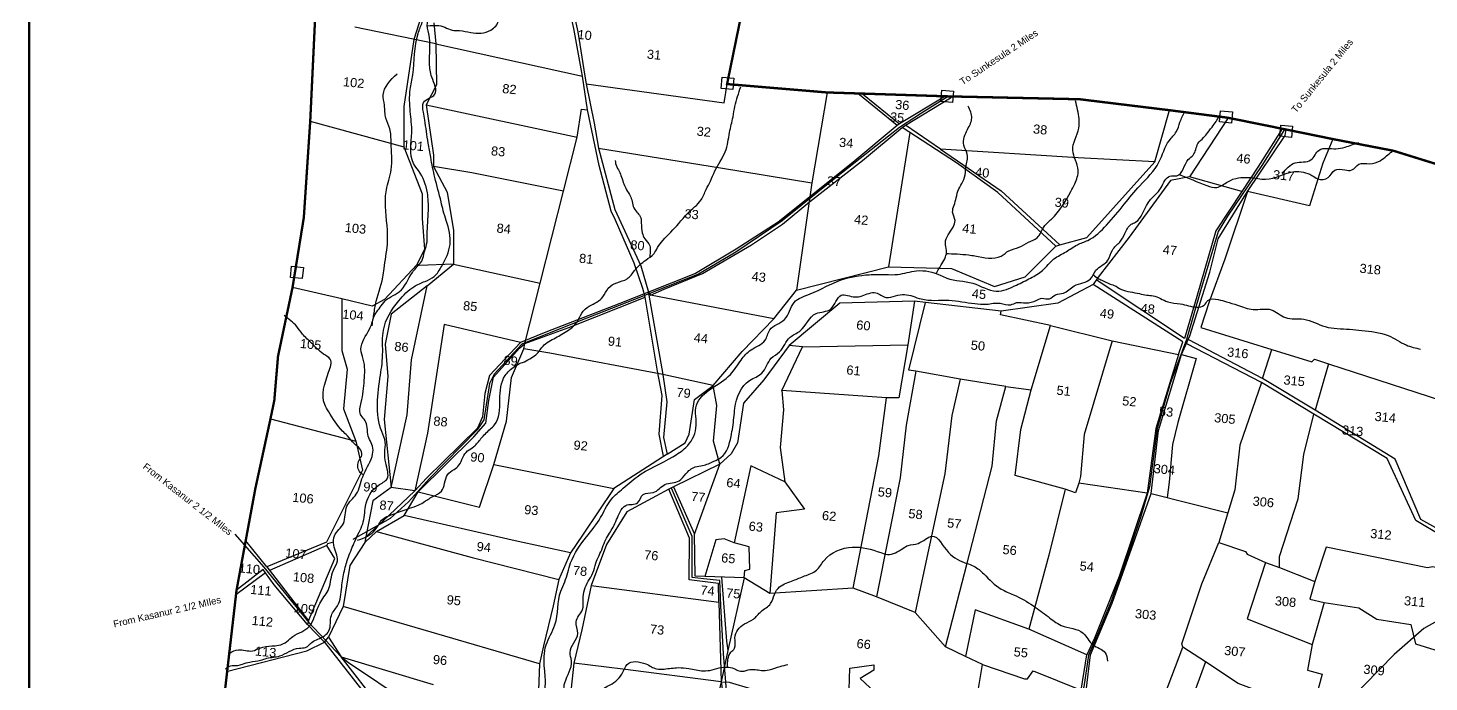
# Model space of a CAD drawing. Header units: inches. Extents: x 196297 to 214296, y 1616220 to 1622507.
# Drawn here: x 196297 to 199273, y 1619062 to 1620450 of the extents above; entities that cross this region are included whole.
import ezdxf
from ezdxf.enums import TextEntityAlignment as Align

# ---------------------------------------------------------------- set-up
doc = ezdxf.new("R2010")
doc.units = ezdxf.units.IN
doc.header["$LTSCALE"] = 15
doc.header["$MEASUREMENT"] = 0
for name, color, linetype in [('PLAT NOS', 7, 'Continuous'), ('Plat number', 1, 'Continuous'), ('Plats', 2, 'Continuous'), ('ROAD', 1, 'Continuous'), ('STREAM', 4, 'Continuous'), ('text2', 7, 'Continuous'), ('VILLAGE BOUNDARY', 5, 'Continuous'), ('VILLAGE BOUNDARY STONES', 1, 'Continuous')]:
    doc.layers.add(name, color=color, linetype=linetype)
doc.styles.get("Standard").update_dxf_attribs({"font": 'arial.ttf'})

msp = doc.modelspace()

# ---------------------------------------------------------------- linework, layer by layer
at = {"layer": 'Plats', "color": 0}
for points in [[(197077.2, 1621113.8), (197085.2, 1621020.4), (197092.9, 1620828.6), (197129.9, 1620735.3), (197159.5, 1620708.3), (197168.5, 1620659.9), (197167.2, 1620653.1), (197145.3, 1620516.7), (197116.7, 1620425.5), (197095.4, 1620283), (197094.9, 1620197.7), (197133.9, 1620097.6), (197134.2, 1620045.5), (197138.9, 1619980.4), (197123, 1619947.3), (197054.1, 1619873.5), (197028.2, 1619859.5), (196963.4, 1619875), (196858.8, 1619898.9)], [(198297.5, 1618937.4), (198324.5, 1619099), (198287.9, 1619116), (198245.5, 1619136.1), (198181.1, 1619209.2), (198098.9, 1619242), (198049.9, 1619260.7), (197872.4, 1619249.7), (197817.8, 1619282.4), (197713.9, 1619286.4), (197712.4, 1619375.2), (197766.3, 1619524.2), (197753.2, 1619572.4), (197760.1, 1619648.3), (197752.2, 1619690.8), (197645.1, 1619714.4), (197405.1, 1619759.6), (197349.8, 1619768.5), (197351.9, 1619779.7), (197384.5, 1619908.2), (197434.1, 1620103.5), (197463.5, 1620218.2), (197472.8, 1620277.3), (197485.4, 1620276.2), (197474.4, 1620347.2), (197456.4, 1620449), (197439.6, 1620526.4)], [(197446.7, 1620524.9), (197464.7, 1620441.7), (197479.6, 1620347.7), (197482.5, 1620331), (197499.5, 1620247.6), (197508.7, 1620194.6), (197543.2, 1620064.3), (197598.3, 1619945.1), (197615.1, 1619889.1), (197615.9, 1619882.9), (197645.1, 1619714.4), (197653.7, 1619656.1), (197646.8, 1619580.7), (197654.7, 1619544.9), (197541.4, 1619472), (197474.5, 1619373.2), (197449.1, 1619335.8), (197424.5, 1619279.3), (197412.2, 1619223.1), (197391.8, 1619138), (197383.5, 1619100.4), (197379.2, 1618988.7)], [(197158.9, 1620460.6), (197162.9, 1620416.2), (196991, 1620451.2)], [(197162.9, 1620416.2), (197164.6, 1620329.2), (197142.6, 1620286.5), (197158.3, 1620179.6), (197158.6, 1620155.9), (197187.2, 1620101.6), (197200.9, 1620019.6), (197201, 1619948.4), (197127.8, 1619945.3), (197123, 1619947.3)], [(197162.9, 1620416.2), (197474.4, 1620347.2)], [(197482.5, 1620331), (197775.9, 1620291.2), (197781.8, 1620330.7)], [(198246.1, 1620305.1), (198147.9, 1620246), (198143.4, 1620242.9), (198048.8, 1620164.1), (197890, 1620037.4), (197801.2, 1619980.1), (197714.6, 1619928.4), (197615.1, 1619889.1), (197554.1, 1619865.3), (197396.7, 1619804.4), (197343, 1619782.2), (197277.3, 1619712), (197267.6, 1619673.6), (197262.3, 1619624.2), (197251.6, 1619600), (197143.3, 1619494), (197118.9, 1619467.4), (197050.4, 1619402.7), (197014.2, 1619369.6), (197012.2, 1619357.6), (196980.4, 1619309), (196966.6, 1619221.6), (196934.9, 1619157), (196962.3, 1619115), (197157.3, 1619056.1)], [(197615.1, 1619889.1), (197619, 1619882.7), (197648.5, 1619895.6), (197729.9, 1619928.7), (197833.7, 1619989.8), (197899.6, 1620033.1), (197956.9, 1620080.9), (198069.7, 1620168.5), (198154, 1620238.3), (198160.9, 1620243.3), (198256.5, 1620301.7), (198259.6, 1620304.3)], [(197994.2, 1620312.9), (197961.6, 1620121.3), (197929.5, 1619892.9), (198124.6, 1619942.7), (198258.3, 1619939), (198349.6, 1619901.1), (198414.9, 1619921.6), (198480, 1619986.8), (198488.9, 1619989.4), (198546.3, 1620005), (198690.3, 1620165.6), (198721.6, 1620275.2)], [(198143.4, 1620242.9), (198059.2, 1620310.6)], [(198069.2, 1620310), (198147.9, 1620246)], [(197012.2, 1619357.6), (197037.3, 1619380.9), (197096.2, 1619414.9), (197125.6, 1619464.9), (197244, 1619581.7), (197269.3, 1619610.7), (197275.7, 1619659.3), (197285.6, 1619708.3), (197340.9, 1619770), (197351.9, 1619779.7), (197446, 1619813.8), (197608, 1619878.1), (197603, 1619896.6), (197584.7, 1619950.4), (197544.9, 1620041.5), (197535.5, 1620061.2), (197509.9, 1620158.2), (197485.4, 1620276.2)], [(197142.6, 1620286.5), (197463.5, 1620218.2)], [(198845.8, 1620259.2), (198764.3, 1620134.1), (198723.8, 1620125.7), (198635.6, 1620005.8), (198570, 1619920.6), (198559.6, 1619905.6), (198484.7, 1619865.6), (198363.8, 1619848.9), (198203.4, 1619867.3), (198179.6, 1619869.9), (198021.1, 1619865.6), (197913.6, 1619775.7), (197860, 1619703), (197816.8, 1619653.4), (197804.1, 1619569.3), (197790.6, 1619545.8), (197766.3, 1619524.2), (197668.2, 1619475.9), (197658.3, 1619471.2), (197569.1, 1619423), (197525.9, 1619353.3), (197493.1, 1619266.6), (197473.2, 1619172.2), (197456.1, 1619101.6), (197442.1, 1618969.5)], [(196896.4, 1620251.9), (197094.9, 1620197.7)], [(198480, 1619986.8), (198357.2, 1620100.4), (198268.9, 1620163.4), (198154, 1620238.3)], [(198690.3, 1620165.6), (198527.7, 1620174.3), (198235.2, 1620192.4), (198160.9, 1620243.3)], [(198323.1, 1618642.7), (198355.6, 1618684.8), (198390, 1618715.6), (198433, 1618842.9), (198481.2, 1618898.8), (198544.5, 1619042.6), (198553.6, 1619119.1), (198599.7, 1619228.9), (198682.7, 1619461.7), (198698.2, 1619595.1), (198747.3, 1619756.6), (198764.9, 1619796), (198807.3, 1619931.7), (198825, 1620002.4), (198886.9, 1620102.5), (198967.5, 1620221.4), (198969.4, 1620234.2)], [(198960.5, 1620235.8), (198909, 1620154.1), (198875.3, 1620102.5), (198819.9, 1620018.9), (198779.9, 1619879.7), (198753.3, 1619790.9)], [(198169.8, 1620228), (198124.6, 1619942.7)], [(199068.3, 1620214), (199047.4, 1620163.1), (199019, 1620071.9), (198886.9, 1620102.5), (198839.2, 1619958.9), (198805.8, 1619868.2), (198788.1, 1619813.8), (198938.8, 1619767), (199024.2, 1619741.4), (199029.7, 1619746.7), (199059.3, 1619736.6), (199351.9, 1619642.1)], [(197508.7, 1620194.6), (197767.6, 1620153.2), (197961.6, 1620121.3)], [(198235.2, 1620192.4), (198364, 1620104.2), (198488.9, 1619989.4)], [(197434.1, 1620103.5), (197239.4, 1620142.1), (197158.6, 1620155.9)], [(198875.3, 1620102.5), (198764.3, 1620134.1)], [(197343, 1619782.2), (197180.8, 1619820.7), (197145.3, 1619589.4), (197118.9, 1619467.4), (197068.4, 1619474.5), (197102.4, 1619628.5), (197111.6, 1619745.4), (197144.6, 1619902.5), (197201, 1619948.4)], [(197201, 1619948.4), (197384.5, 1619908.2)], [(197144.6, 1619902.5), (197068.1, 1619842.2), (197055.8, 1619778.3), (197061.1, 1619710.1), (197053.8, 1619618.7), (197068.4, 1619474.5), (197029.6, 1619445.9), (197014.2, 1619369.6)], [(198468.6, 1619818.5), (198600.1, 1619785.9), (198740.4, 1619757), (198749.6, 1619783.6), (198559.6, 1619905.6)], [(198753.3, 1619790.9), (198565.7, 1619914.9)], [(196963.4, 1619875), (196963.3, 1619764.9), (196974.9, 1619725.8), (196967.3, 1619641.4), (196993.4, 1619572.6), (197007.7, 1619511.5), (196930.7, 1619358.4), (196804.2, 1619305.8), (196759.6, 1619361.1)], [(197646.7, 1619541.2), (197637.8, 1619587.8), (197643.7, 1619669.7), (197634, 1619721.5), (197608, 1619878.1)], [(197881, 1619832.1), (197619, 1619882.7)], [(197654.7, 1619544.9), (197693.1, 1619569.2), (197701.5, 1619587.3), (197712.7, 1619661), (197752.2, 1619690.8), (197814.1, 1619763.2), (197881, 1619832.1), (197929.5, 1619892.9)], [(198179.6, 1619869.9), (198165.4, 1619777.1), (198146.7, 1619665), (198120.2, 1619664.5), (197898.2, 1619680.5), (197941.9, 1619773.3), (197913.6, 1619775.7)], [(198374.1, 1619689), (198277.2, 1619704.4), (198183, 1619721.2), (198168.1, 1619723.7), (198203.4, 1619867.3)], [(198245.5, 1619136.1), (198291, 1619311.2), (198344.6, 1619519.9), (198354.1, 1619615.8), (198374.1, 1619689), (198427.8, 1619681.4), (198468.6, 1619818.5), (198362.9, 1619840.6), (198363.8, 1619848.9)], [(198600.1, 1619785.9), (198540.2, 1619586.9), (198532.4, 1619498), (198529.3, 1619483.8), (198521.6, 1619463.1), (198499.6, 1619470.6), (198393.8, 1619500.1), (198405.6, 1619597.7), (198427.8, 1619681.4)], [(199387.4, 1619754.1), (199351.9, 1619642.1), (199317.6, 1619503.6), (199312.5, 1619420.4), (199300.2, 1619381.7), (199255.2, 1619406.7), (199200.6, 1619534.7), (199030.7, 1619638.2), (198918.8, 1619706), (198762.3, 1619787.9)], [(197125.6, 1619464.9), (197256.2, 1619432.7), (197286.1, 1619523.5), (197313.4, 1619615.1), (197323.8, 1619707.9), (197349.8, 1619768.5)], [(197941.9, 1619773.3), (198165.4, 1619777.1)], [(198740.4, 1619757), (198692.2, 1619599.3), (198674, 1619462.3), (198614.7, 1619285.4), (198562.3, 1619154.6), (198546, 1619118.9)], [(198747.3, 1619756.6), (198778.1, 1619748.5), (198739.3, 1619612.7), (198727.6, 1619565.4), (198720.6, 1619485.9), (198716.7, 1619453)], [(199665.1, 1619117.2), (199571.7, 1619175.8), (199424.1, 1619268.3), (199424.7, 1619277.4), (199299.1, 1619371.7), (199245.1, 1619404.4), (199183.8, 1619536.1), (199028.1, 1619630), (198916.7, 1619697.3), (198758, 1619779.5)], [(198918.8, 1619706), (198938.8, 1619767)], [(199059.3, 1619736.6), (199030.7, 1619638.2)], [(198183, 1619721.2), (198162.2, 1619607), (198149.7, 1619494.8), (198098.9, 1619242)], [(198277.2, 1619704.4), (198259.3, 1619627.5), (198244.2, 1619503.1), (198195.3, 1619276.2), (198181.1, 1619209.2)], [(198916.7, 1619697.3), (198871, 1619564.1), (198860.4, 1619469.4), (198845.5, 1619420.7)], [(197898.2, 1619680.5), (197901.4, 1619639.2), (197894.6, 1619559.5), (197904.6, 1619486.4), (197946.2, 1619428.5), (197886.1, 1619420.7), (197872.4, 1619249.7)], [(198049.9, 1619260.7), (198104.5, 1619541.6), (198120.2, 1619664.5)], [(196811.9, 1619619.8), (196993.4, 1619572.6)], [(198955.2, 1619304.3), (198954.9, 1619327.7), (198994.5, 1619450.4), (199006.9, 1619544.7), (199028.1, 1619630)], [(197286.1, 1619523.5), (197541.4, 1619472)], [(197904.6, 1619486.4), (197832.3, 1619520.6), (197796.6, 1619356.7), (197775.6, 1619365.2), (197757.6, 1619363), (197734.5, 1619285.5)], [(197764.6, 1619231.3), (197763.9, 1619270.9), (197701.2, 1619278.4), (197702.2, 1619366.8), (197658.3, 1619471.2)], [(197668.2, 1619475.9), (197712.4, 1619375.2)], [(198499.6, 1619470.6), (198464.9, 1619330.8), (198422.5, 1619174)], [(198674, 1619462.3), (198529.3, 1619483.8)], [(198682.7, 1619461.7), (198845.5, 1619420.7), (198826.4, 1619357.4), (198883.2, 1619338.5), (198886.3, 1619333.1), (198925.2, 1619315.3), (198955.2, 1619304.3), (199030.5, 1619274.6), (199019.9, 1619237.5), (199049.7, 1619230.6), (199123.9, 1619219), (199162.2, 1619195.2), (199234.1, 1619183.9), (199244.1, 1619142.3), (199367.3, 1619104.6), (199393.3, 1619099), (199419.1, 1619218.7), (199424.1, 1619268.3), (199333.2, 1619293.6), (199281.2, 1619306.1), (199269.7, 1619303.6), (199054.5, 1619347.7), (199030.5, 1619274.6)], [(197449.1, 1619335.8), (197331.8, 1619361.5), (197096.2, 1619414.9)], [(197037.3, 1619380.9), (197240.7, 1619325.9), (197424.5, 1619279.3)], [(196893.1, 1619191.2), (196948.8, 1619323.9), (196931.7, 1619351.4), (196809.8, 1619298.3)], [(196931.7, 1619351.4), (196933.6, 1619355.7), (196943.7, 1619358.6)], [(197817.8, 1619282.4), (197819.8, 1619298.4), (197830.3, 1619300.8), (197828.9, 1619348.3), (197796.6, 1619356.7)], [(198931, 1618494.7), (198942.6, 1618549), (198886.1, 1618566.3), (198810.8, 1618590.7), (198860.8, 1618736.9), (198919.5, 1618898.7), (198966.6, 1619026.2), (198944.1, 1619029.6), (198925.9, 1619036.4), (198867.1, 1619058.2), (198797.9, 1619104.4), (198749.6, 1619135.5), (198747.9, 1619142.9), (198789.9, 1619270.2), (198826.4, 1619357.4)], [(196804.2, 1619305.8), (196893.1, 1619191.2), (196890.7, 1619183.8), (196926.9, 1619146.1), (197119.3, 1618899.6), (197127.9, 1618815.5), (197128.2, 1618799), (197139.5, 1618642.5)], [(198925.2, 1619315.3), (198886.4, 1619195.5), (199024.4, 1619141.2)], [(196801.7, 1619293.3), (196738.1, 1619246.7)], [(196890.7, 1619183.8), (196819.9, 1619267.8), (196801.7, 1619293.3), (196796.3, 1619300), (196739.9, 1619256.5)], [(197817.8, 1619282.4), (197783.7, 1619128.5), (197769.1, 1619061.8), (197560.1, 1619088.7), (197456.1, 1619101.6)], [(197769.9, 1619284.4), (197780.3, 1619148.4), (197783.7, 1619128.5)], [(197493.1, 1619266.6), (197764.6, 1619231.3), (197769.1, 1619061.8)], [(197383.5, 1619100.4), (197136.1, 1619172.1), (196966.6, 1619221.6)], [(199049.7, 1619230.6), (199024.4, 1619141.2), (199014.4, 1619086.4), (199045.7, 1619078.5), (199029.6, 1619017.8), (199215.6, 1618984.7), (199248.4, 1618980.4), (199274.7, 1618976.9), (199282, 1618969.6), (199233.3, 1618796.2), (199270.7, 1618785.6), (199362.9, 1618762.8), (199378.3, 1618761.9), (199438.8, 1618756.7), (199546.6, 1618746.5), (199703.5, 1618729.2), (199816.5, 1618716), (199832.9, 1618713.7)], [(198533.7, 1619044.3), (198546, 1619118.9), (198422.5, 1619174), (198308.8, 1619214.4), (198287.9, 1619116)], [(196718.6, 1619083.9), (196889.5, 1619128), (196926.9, 1619146.1), (196934.9, 1619157)], [(198324.5, 1619099), (198413.9, 1619068.1), (198419.6, 1619068.4), (198432.1, 1619085.6), (198533.7, 1619044.3), (198544.5, 1619042.6), (198695.1, 1618991.6), (198749.6, 1619135.5)], [(197150.6, 1618646), (197136.9, 1618800.7), (197129.3, 1618897.6), (197043.6, 1619010), (196962.3, 1619115)], [(197769.1, 1619061.8), (197786.6, 1619061.5), (197881.3, 1619033), (197926.2, 1618949), (197932.8, 1618955.9), (197908.3, 1619016.5), (198041.1, 1619045.7), (198042.6, 1619090.6), (198093.2, 1619098.2), (198093.8, 1619086.8), (198064.4, 1619069.3), (198146.1, 1618993.1), (198217.5, 1618869.5), (198246.9, 1618859.8), (198241.3, 1618842.1)], [(198797.9, 1619104.4), (198737.2, 1618938.1), (198639.9, 1618655.8)], [(197769.1, 1619061.8), (197750.9, 1618982.4)], [(197769.1, 1619061.8), (197783.2, 1618965.3)]]:
    msp.add_lwpolyline(points, dxfattribs=at)
at = {"layer": 'ROAD'}
for points in [[(198251.5, 1620304.6), (198194.6, 1620268.7), (198148.1, 1620238.4), (198014.2, 1620133.4), (197899.1, 1620040.3), (197800.7, 1619973.6), (197721.2, 1619927.1), (197585, 1619873.6), (197467.5, 1619827.1), (197345.8, 1619778.8), (197287.2, 1619715.3), (197277, 1619695.4), (197265, 1619618.1), (197251.2, 1619596.8), (197149.7, 1619493.5), (197104.8, 1619444.1), (197066.4, 1619408.9), (196986.8, 1619364.2)], [(198965.7, 1620234.4), (198917.4, 1620158.1), (198844.7, 1620050.1), (198824.7, 1620017.7), (198787.2, 1619892.1), (198757.3, 1619788.8), (198723.2, 1619694.8), (198695.4, 1619599.6), (198679, 1619475.7), (198659.9, 1619410.6), (198639.5, 1619350), (198597.1, 1619231.1), (198566.9, 1619158.7), (198549.3, 1619118.3), (198539.4, 1619051.5), (198525.6, 1619012.8), (198478, 1618904.6), (198427.7, 1618845.6), (198399.3, 1618760.9), (198388.8, 1618722.7), (198339.4, 1618679.4), (198317.3, 1618647), (198309.9, 1618626.7)], [(200125.4, 1619775.2), (199959.2, 1619697.6), (199749.6, 1619581.2), (199618.3, 1619491.7), (199606.1, 1619465), (199594.6, 1619391.8), (199564.9, 1619368.2), (199398.1, 1619267.8), (199344.2, 1619221.2), (199261.5, 1619175.4), (199198.5, 1619120.2), (199071.9, 1618990.4), (198874.8, 1618819), (198805.8, 1618742.1), (198757.6, 1618701.4), (198709, 1618680.5), (198626.6, 1618664), (198511.1, 1618545.1), (198421.8, 1618477.6), (198353.8, 1618423.8), (198317.5, 1618411.6)], [(198341.4, 1618348.7), (198193.2, 1618381.1), (198144.4, 1618389.9), (198134.8, 1618401.7), (198141.3, 1618546.3), (198137.5, 1618613.7), (198121.5, 1618677.5), (198070.8, 1618780.8), (198012.4, 1618850.9), (197965.5, 1618890), (197797, 1618965.1), (197786.4, 1618974.5), (197774, 1619122.1), (197768.6, 1619223.4), (197766.2, 1619276.9), (197732, 1619280.3), (197708, 1619283.1), (197707.5, 1619370.3), (197663.9, 1619472.8)], [(196736.6, 1619375.4), (196797.6, 1619305.4), (196893.5, 1619187.9), (196962.3, 1619115)], [(196962.3, 1619115), (196977.7, 1619103.2), (197104.4, 1619018.3), (197172.5, 1618964), (197253.7, 1618926.2), (197361.7, 1618854.9)]]:
    msp.add_lwpolyline(points, dxfattribs=at)
at = {"layer": 'STREAM'}
msp.add_open_spline([(197028, 1619817.3), (197028.5, 1619823.1), (197030, 1619839.3), (197045.1, 1619856.3), (197056.4, 1619872.7), (197070.6, 1619881), (197095.8, 1619892.6), (197106.6, 1619925.9), (197126, 1619945.4), (197136.6, 1619958.9), (197137.3, 1619974.1), (197145.3, 1619991.1), (197144.4, 1620021.8), (197148.1, 1620057.9), (197146.9, 1620104.6), (197134.3, 1620139.1), (197103.9, 1620174.1), (197115.7, 1620222), (197107.9, 1620272.9), (197106.5, 1620314.5), (197119.6, 1620368.7), (197115.9, 1620418.9), (197135.9, 1620463.6), (197140.8, 1620491.3), (197149.7, 1620517.6), (197158.7, 1620540.3), (197166.8, 1620565.3), (197171, 1620601), (197170.8, 1620638.6), (197188.7, 1620676.6), (197172.3, 1620701.7), (197160, 1620721.1), (197150.4, 1620734.4), (197137.9, 1620748.2), (197132.1, 1620768.7), (197125.7, 1620799.8), (197102.1, 1620836.3), (197101, 1620880.9), (197091.5, 1620916.4), (197091.7, 1620944.4), (197090.2, 1620972), (197088.9, 1621002.4), (197085.9, 1621032.2), (197089.7, 1621059.5), (197091.1, 1621086.9), (197088.7, 1621116.9), (197095.6, 1621149.1), (197103.1, 1621177.1), (197114.8, 1621198.4), (197126.9, 1621216.4), (197136.1, 1621242.3), (197147.6, 1621275.7), (197175.9, 1621316), (197211.2, 1621340.1), (197238.2, 1621367.5), (197276.8, 1621375.2), (197291.1, 1621414), (197318.4, 1621451.2), (197337.1, 1621481.8), (197367.8, 1621502.9), (197373.3, 1621518), (197375.1, 1621525.7)], degree=3, knots=[0, 0, 0, 0, 17.170705, 47.816976, 65.386012, 76.282715, 96.666993, 146.385582, 171.248667, 180.013794, 196.709669, 214.824686, 235.630748, 286.978948, 324.393433, 374.874643, 393.757296, 459.705714, 503.868647, 551.047736, 582.458498, 670.922067, 696.20189, 727.897701, 754.965555, 779.299566, 801.275304, 833.602484, 886.34637, 914.099389, 951.322652, 966.30555, 983.98844, 1000.617108, 1021.194394, 1046.739329, 1095.796729, 1147.316198, 1177.361429, 1205.525348, 1230.713997, 1260.401006, 1296.938868, 1319.93595, 1342.825103, 1379.19519, 1409.630431, 1441.106903, 1465.462275, 1482.315848, 1505.844759, 1547.535744, 1588.085788, 1650.760077, 1675.339002, 1701.405363, 1761.334427, 1783.676059, 1841.700619, 1867.351386, 1890.666483, 1890.666483, 1890.666483, 1890.666483], dxfattribs=at)
for points in [[(196716.5, 1619089.4), (196727, 1619096.1), (196741.9, 1619096.9), (196752.5, 1619099.6), (196767.8, 1619103.9), (196791.1, 1619107.7), (196804.4, 1619111.9), (196831.8, 1619116.8), (196872.7, 1619133.5), (196886.7, 1619135), (196900.3, 1619146.1), (196912.9, 1619152.5), (196936.2, 1619170.3), (196941.5, 1619203), (196954.2, 1619223.3), (196963.3, 1619263.1), (196968.9, 1619297.5), (196977.7, 1619327.1), (196990.9, 1619359.5), (197000.2, 1619379.8), (197007.9, 1619397.2), (197014.1, 1619434.9), (197040.8, 1619478.9), (197059.6, 1619493), (197056.7, 1619526.8), (197054.7, 1619548.5), (197055.8, 1619570.9), (197048.2, 1619593.1), (197045.6, 1619712.9), (197048.9, 1619736.7), (197050.3, 1619762.9), (197051.9, 1619808.4), (197084.5, 1619870.8), (197116.7, 1619900.6), (197140.4, 1619911.9), (197159.5, 1619922.2), (197175.6, 1619944.4), (197193.5, 1619990.5), (197185.4, 1620041), (197179, 1620061.5), (197174.4, 1620080.8), (197161.1, 1620132.6), (197152.3, 1620175.2), (197146.9, 1620205.5), (197139.7, 1620254.1), (197136.8, 1620270.9), (197137.2, 1620291.6), (197161.1, 1620309), (197154.7, 1620345.3), (197149.9, 1620374), (197148.3, 1620437.5), (197145.2, 1620460.8), (197162.4, 1620487.4), (197168.7, 1620498.1), (197188.5, 1620536.1), (197202.5, 1620564.9), (197214.6, 1620616.6), (197221.3, 1620639.7), (197218.1, 1620658.1), (197207.2, 1620698.6), (197185.2, 1620725.5), (197183.5, 1620743.4), (197191.9, 1620772.7), (197205.1, 1620800.9), (197234.5, 1620880.2), (197257.1, 1620912.3), (197272, 1620941.8), (197280.3, 1620954.6), (197302.7, 1620967.8), (197319.2, 1620990.7), (197324.6, 1621016.6), (197327.8, 1621038.2), (197338.7, 1621054.1), (197354.2, 1621062.4)], [(197145.9, 1620454.3), (197165.7, 1620455.2), (197182.3, 1620451.4), (197197.7, 1620445.1), (197213.6, 1620444.3), (197237.3, 1620440.2), (197280, 1620445.2), (197296.6, 1620466.3), (197301.6, 1620485.1), (197314.3, 1620491.7), (197321.8, 1620506.8), (197365.2, 1620515), (197389.3, 1620529.8)], [(196725.5, 1619122.9), (196743.8, 1619130), (196773.8, 1619127.6), (196789.7, 1619133.7), (196814.7, 1619138.4), (196829.3, 1619139.5), (196846.9, 1619147.8), (196859.7, 1619158.4), (196895, 1619179.8), (196905.1, 1619199.4), (196918.9, 1619231.9), (196935.8, 1619259.7), (196945.5, 1619298.7), (196954.1, 1619319), (196946.4, 1619352.3), (196947.9, 1619372.1), (196966.8, 1619398), (196974.3, 1619434.5), (196994.1, 1619460.2), (197008, 1619497.3), (197027.7, 1619540.4), (197029.4, 1619558.2), (197018.6, 1619587.3), (197016.9, 1619606.2), (197011, 1619619.1), (197003.4, 1619629.6), (197004.7, 1619654.8), (197011.3, 1619701.9), (197009.2, 1619747), (197004.1, 1619767.8), (197022.6, 1619810.8), (197030.5, 1619835), (197034.8, 1619862.3), (197050.5, 1619920.6), (197053.3, 1619939), (197057.1, 1619964.9), (197060.3, 1619990.9), (197056.5, 1620070.8), (197058.1, 1620106.4), (197063.2, 1620126.7), (197068.4, 1620149), (197068.2, 1620206.4), (197065.4, 1620235.8), (197057, 1620258.3), (197054, 1620286), (197051.5, 1620307.9), (197081, 1620352.7)], [(196996.5, 1619362.3), (197034.7, 1619384.3), (197050.5, 1619407.4), (197068.6, 1619416.2), (197102.3, 1619428.7), (197122.3, 1619435.2), (197136.6, 1619442.8), (197156.6, 1619455), (197175, 1619466.4), (197188.3, 1619501.5), (197202, 1619512.8), (197212.2, 1619521.7), (197220.6, 1619538.2), (197230.8, 1619551.9), (197243.7, 1619561.2), (197258.9, 1619578.1), (197278.6, 1619598.2), (197287.9, 1619607.3), (197299.2, 1619660.5), (197310.3, 1619711.8), (197330.5, 1619731.3), (197342.6, 1619738), (197351.3, 1619741.4), (197366.2, 1619749.4), (197378.6, 1619758.7), (197386.4, 1619769), (197396.3, 1619779.6), (197410.2, 1619788.2), (197437.9, 1619803.9), (197463.1, 1619825.5), (197473.2, 1619844.4), (197488.8, 1619859.2), (197505.3, 1619868.1), (197517.9, 1619878.9), (197529.5, 1619897.2), (197547.4, 1619909.1), (197569.7, 1619917.5), (197585.5, 1619934.9), (197609.1, 1619957.2), (197626.6, 1619970.8), (197634.1, 1619983.7), (197645.5, 1619998.8), (197679.3, 1620034.7), (197697.6, 1620056), (197726.5, 1620084.7), (197737.5, 1620107.2), (197746.5, 1620124.7), (197755.9, 1620146.4), (197778, 1620187.2), (197787.1, 1620227.9), (197794.4, 1620261.2), (197798.6, 1620283.3), (197810.9, 1620325.1)], [(198246.3, 1619971.2), (198294.9, 1619968), (198308.3, 1619966), (198363.9, 1619965.6), (198380.6, 1619976.9), (198402.3, 1619984.3), (198422.4, 1619995.3), (198440.2, 1620004.5), (198455.3, 1620028.2), (198471.1, 1620044.3), (198511.9, 1620102.5), (198520.3, 1620119.3), (198527.7, 1620147.8), (198516.1, 1620190.2), (198528.7, 1620237.2), (198526.2, 1620276.1), (198521.9, 1620294.8)], [(197246.5, 1617077.5), (197249, 1617098.2), (197254.3, 1617133.3), (197253.8, 1617149.4), (197246.7, 1617186), (197241.8, 1617204.2), (197237, 1617248.1), (197230.8, 1617280.1), (197227.2, 1617295.9), (197217.2, 1617314.3), (197205.4, 1617335.4), (197197.6, 1617361.8), (197166.5, 1617411), (197158.1, 1617447.9), (197133, 1617482.7), (197095.9, 1617511.4), (197057.3, 1617543.8), (197039.3, 1617572), (197022.1, 1617583.7), (197007.9, 1617607.9), (196959.3, 1617681.9), (196948.2, 1617710), (196931.4, 1617731.2), (196911.3, 1617756), (196899.5, 1617776.3), (196882, 1617804), (196865.1, 1617823.9), (196846.8, 1617839.3), (196827.4, 1617872.2), (196813.7, 1617922), (196818.4, 1617962.3), (196818.1, 1618031.4), (196816, 1618077.8), (196790, 1618142.3), (196781.1, 1618184.3), (196765.4, 1618221.9), (196750.9, 1618266.7), (196751, 1618302.4), (196746.3, 1618388.7), (196755.8, 1618436.3), (196776.5, 1618481), (196793.3, 1618503.7), (196853.9, 1618543.1), (196901.6, 1618567.9), (196959.8, 1618593.1), (196995.7, 1618605.2), (197063.5, 1618620.4), (197145, 1618637.1), (197184.2, 1618644.9), (197225.9, 1618664.3), (197241.3, 1618672.5), (197263.8, 1618683.1), (197281.7, 1618692.9), (197283.7, 1618733.4), (197299.7, 1618767.6), (197306.6, 1618787.1), (197329.5, 1618815.9), (197386, 1618890.7), (197399.8, 1618920.1), (197388.8, 1618968.7), (197389.2, 1619022.2), (197395.6, 1619053), (197394.1, 1619090.2), (197397.4, 1619140.2), (197416.1, 1619182.8), (197428.8, 1619254.6), (197437, 1619273.9), (197449.5, 1619314.4), (197483.4, 1619369.9), (197513.3, 1619410.6), (197534.2, 1619447.1), (197557.3, 1619469.6), (197590.6, 1619497.1), (197666.6, 1619539.6), (197694.1, 1619559.4), (197715.8, 1619600.4), (197716.8, 1619649.4), (197748.5, 1619684.4), (197788.8, 1619714), (197811.4, 1619744.8), (197832.7, 1619766.6), (197862.6, 1619786.9), (197872.4, 1619808.8), (197903.8, 1619831), (197924.2, 1619867.1), (197958.4, 1619885.4), (198024, 1619915.1), (198083.6, 1619926), (198118, 1619926.4), (198144.6, 1619926.7), (198184.2, 1619934.4), (198235.9, 1619924.5), (198248.7, 1619918.7), (198303.5, 1619908.1), (198353.7, 1619891), (198396.4, 1619903.9), (198426.6, 1619918.9), (198452, 1619935.3), (198476.2, 1619959.5), (198502, 1619974.9), (198525.8, 1619989.6), (198548.2, 1619998.9), (198588, 1620031.5), (198625.5, 1620075.6), (198658.6, 1620115), (198699.2, 1620164.7), (198721.2, 1620211), (198736, 1620229.4), (198743.8, 1620250), (198753.7, 1620272.3)], [(197320, 1617060.8), (197307.5, 1617076.7), (197295.4, 1617084.7), (197292.3, 1617098.8), (197278.9, 1617118.3), (197288.4, 1617141.6), (197275.9, 1617162.6), (197278.6, 1617190.8), (197265.7, 1617213.1), (197268.7, 1617242), (197257.6, 1617288.1), (197255.9, 1617328.3), (197239.1, 1617351.7), (197248.9, 1617394.9), (197234.1, 1617424.8), (197228.4, 1617453), (197211, 1617469.8), (197193.3, 1617483.6), (197173, 1617505.3), (197163.3, 1617511.5), (197153.7, 1617522.6), (197145.7, 1617537.8), (197136.6, 1617550.8), (197116, 1617565.6), (197110.2, 1617576.4), (197090.9, 1617599), (197073, 1617610.2), (197055.7, 1617628.5), (197051.1, 1617644.1), (197030.4, 1617658.5), (197022, 1617674.1), (197015.9, 1617689.9), (197005.3, 1617706.4), (196996.9, 1617725.4), (196994, 1617743.5), (196987.9, 1617763.5), (196973.3, 1617789.8), (196956.2, 1617822.9), (196937.1, 1617841), (196924.7, 1617854.7), (196913.5, 1617876.6), (196905.4, 1617892.1), (196894.5, 1617909.1), (196890.2, 1617932.3), (196876.6, 1617974.5), (196860.9, 1618001), (196861.4, 1618026.3), (196865.3, 1618043.4), (196856.1, 1618071.2), (196851.1, 1618098.6), (196845, 1618126.9), (196841.9, 1618146.2), (196831.8, 1618196.4), (196822.2, 1618220), (196824.3, 1618246), (196828.5, 1618266.5), (196820.8, 1618289.6), (196824.9, 1618312.7), (196823.6, 1618348.1), (196830.7, 1618374.7), (196839.1, 1618383.4), (196845.9, 1618411.5), (196859.2, 1618431.2), (196861.6, 1618452.6), (196872.3, 1618473.2), (196884.2, 1618491.4), (196903.7, 1618500.9), (196918.6, 1618518.4), (196930.1, 1618529.8), (196943.8, 1618539.4), (196953.8, 1618549.9), (196976.8, 1618550.2), (196989.2, 1618549), (197006.3, 1618561.7), (197019.3, 1618561), (197038.4, 1618563), (197057, 1618573.5), (197079.9, 1618577.1), (197094, 1618587.1), (197107.2, 1618589.2), (197129.5, 1618607), (197146.8, 1618610.1), (197158.6, 1618614.7), (197169.5, 1618622.1), (197187.2, 1618623.6), (197210.1, 1618636.1), (197227.4, 1618639.4), (197263, 1618655), (197276.4, 1618665.3), (197283.9, 1618675.2), (197308.4, 1618684.1), (197322.7, 1618691.2), (197331.7, 1618704.5), (197341.5, 1618707.5), (197355.3, 1618717.9), (197365, 1618725.9), (197391.7, 1618737.7), (197399.8, 1618749.4), (197404.8, 1618758.1), (197412.8, 1618765.7), (197432.8, 1618780.7), (197440.7, 1618795), (197442.2, 1618818.1), (197440.9, 1618834.7), (197445.2, 1618862.4), (197442.1, 1618882.2), (197448.6, 1618906), (197450.7, 1618921.1), (197447.8, 1618947.4), (197449.1, 1618964.7), (197444.1, 1618983.3), (197440.4, 1618994.7), (197437.6, 1619009.7), (197437.1, 1619024.3), (197435.1, 1619043.1), (197437.1, 1619059.8), (197451.2, 1619106.6), (197448.2, 1619124.5), (197464.6, 1619164.5), (197461.1, 1619189.6), (197474.8, 1619215.1), (197476.2, 1619237.3), (197486.9, 1619275.7), (197497, 1619293.1), (197502.9, 1619313.7), (197509.8, 1619329.8), (197517.3, 1619346.7), (197524.1, 1619363.7), (197539.8, 1619390.3), (197554.6, 1619422.6), (197566.9, 1619436.4), (197591.7, 1619441.9), (197603.7, 1619459.8), (197624.8, 1619463.7), (197649.8, 1619480.8), (197679.9, 1619488.5), (197694, 1619503.2), (197714.2, 1619518), (197729.8, 1619521), (197754, 1619530.2), (197768.8, 1619538), (197790.3, 1619582.9), (197796.3, 1619622.1), (197798.5, 1619642.5), (197829.5, 1619701.8), (197855.8, 1619717), (197875.7, 1619748.6), (197893.2, 1619762.4), (197915.7, 1619793.4), (197936.5, 1619806.5), (197970.9, 1619843.7), (198002, 1619853.2), (198024.3, 1619882.7), (198053.3, 1619878.8), (198083.4, 1619886.5), (198097.8, 1619887.8), (198119.5, 1619877.9), (198139.7, 1619881.2), (198158.8, 1619884), (198193.9, 1619874.6), (198253.1, 1619871.7), (198307.8, 1619864.7), (198332.5, 1619863.5), (198361.7, 1619865.6), (198384.4, 1619862.4), (198396.8, 1619866.8), (198416.7, 1619866.1), (198438.3, 1619871.6), (198450.4, 1619876.1), (198466.5, 1619874.9), (198479.3, 1619883.5), (198496.3, 1619887.2), (198519.1, 1619902.3), (198553.9, 1619917.3), (198565.4, 1619935.4), (198590.8, 1619956.8), (198600.3, 1619978.4), (198615.9, 1619995.4), (198627, 1620013.5), (198640.1, 1620033), (198649.2, 1620037.4), (198676, 1620078.6), (198691.6, 1620096), (198703.6, 1620111), (198722.4, 1620135.2), (198737.2, 1620136.1), (198761.5, 1620170.5), (198771.8, 1620180), (198782, 1620204.3), (198793.8, 1620217.1), (198803.1, 1620228.2), (198814.6, 1620242.6), (198829.3, 1620266.4)], [(198226.2, 1619928.2), (198237.9, 1619949.3), (198245.7, 1619963.7), (198248, 1619977.3), (198245.5, 1619993.7), (198262, 1620027.3), (198266, 1620041.1), (198260.9, 1620059), (198264, 1620073.6), (198268.5, 1620089.3), (198274, 1620108.3), (198282.5, 1620123.6), (198288, 1620143), (198289.1, 1620154.1), (198292, 1620181.8), (198284.4, 1620201.3), (198292.6, 1620234.4), (198301.6, 1620258.5), (198293.9, 1620284.1)], [(198961.5, 1620140.5), (198988.2, 1620163.3), (199021.9, 1620169.7), (199039.3, 1620190.7), (199075, 1620193.3), (199094.4, 1620196.9), (199123.4, 1620206.8)], [(198742, 1620139.1), (198801, 1620115.4), (198822, 1620111.2), (198845.4, 1620123.5), (198867.9, 1620131.4), (198909.5, 1620130.2), (198925.7, 1620128.6), (198986.9, 1620144.9), (199023.8, 1620136.9), (199036.3, 1620129.8), (199058.3, 1620132.3), (199072.5, 1620147.7), (199093.9, 1620148.4), (199108.9, 1620148.4), (199123.6, 1620160.6), (199146.9, 1620161.6), (199169.3, 1620168.1), (199182.5, 1620178.2), (199194.2, 1620187.5)], [(197544.4, 1620168.4), (197544.9, 1620161.8), (197551, 1620148.4), (197556.5, 1620136.8), (197561.3, 1620121.7), (197566.5, 1620109.8), (197574.4, 1620096.2), (197579.2, 1620084.8), (197582.7, 1620070.9), (197590, 1620058.8), (197597.2, 1620049.7), (197599.6, 1620035.9), (197601.6, 1620014.7), (197607.1, 1620002.5), (197617.4, 1619987.5), (197618.4, 1619974.6), (197617, 1619961.7)], [(198559.1, 1619926.4), (198571, 1619917.6), (198580.3, 1619913.2), (198592.8, 1619907.1), (198604.1, 1619903.3), (198619.3, 1619895), (198637.8, 1619889.6), (198657.7, 1619885.9), (198673.3, 1619882.7), (198686.7, 1619881.4), (198717.7, 1619868.6), (198744.5, 1619864.1), (198779.7, 1619857.3), (198794.9, 1619861.3), (198803.2, 1619871.4), (198824.8, 1619873.4), (198842.7, 1619868.5), (198866, 1619861.4), (198899.5, 1619852.5), (198937.6, 1619851.5), (198967.6, 1619835), (199006.8, 1619831.7), (199052.2, 1619815.9), (199104.1, 1619810.2), (199130, 1619807.6), (199186, 1619796.9), (199224.2, 1619776.9), (199254.9, 1619768.2)], [(197008.9, 1619501.3), (197001, 1619508.4), (197000.1, 1619532.3), (197006, 1619543.3), (197001.6, 1619556.8), (196989.7, 1619567.5), (196975.4, 1619583.9), (196964.9, 1619594.2), (196935.6, 1619635.2), (196927.3, 1619650.6), (196935.5, 1619719.2), (196938.7, 1619747), (196924.7, 1619757.7), (196899.4, 1619780.7), (196880, 1619800), (196867.7, 1619816.1), (196841.2, 1619839.2)], [(197782.9, 1619093.1), (197789.9, 1619124.6), (197797.7, 1619133.1), (197798.6, 1619155.3), (197818.6, 1619184.8), (197837.7, 1619195.1), (197854, 1619211.4), (197874.4, 1619227.9), (197882.4, 1619247.4), (197893.5, 1619263.4), (197922.5, 1619277), (197946.4, 1619286.6), (197971.6, 1619298.8), (197988.1, 1619319.8), (198047.8, 1619347.8), (198108.1, 1619336.2), (198122.5, 1619332.2), (198155.1, 1619345.1), (198166.6, 1619351.6), (198187.5, 1619355.8), (198217.3, 1619371.1), (198252, 1619336.7), (198290.7, 1619313.4), (198305.9, 1619307.4), (198327, 1619291), (198364.2, 1619258.8), (198390.1, 1619246.9), (198432.4, 1619223.1), (198463.6, 1619200.4), (198491.6, 1619181.7), (198538.2, 1619165.3), (198558.9, 1619140.6), (198585.2, 1619123.7), (198589.7, 1619105.6)], [(197447.2, 1618954), (197459, 1618970.3), (197471.9, 1618980.7), (197480.1, 1618992.1), (197486.2, 1619002.1), (197496.2, 1619013.1), (197506.8, 1619026.6), (197513.5, 1619039.1), (197521.8, 1619048.9), (197533.4, 1619055.6), (197560.7, 1619082.2), (197569.7, 1619099), (197609.4, 1619099.8), (197632.2, 1619089.6), (197647.9, 1619089.1), (197678.5, 1619092), (197700.5, 1619089.9), (197731.3, 1619085.4), (197749.8, 1619087.2), (197770.6, 1619092.6), (197799.5, 1619089), (197810, 1619084.4), (197826.4, 1619087.1), (197841.6, 1619088.2), (197854.6, 1619086), (197871.1, 1619087.4), (197894.7, 1619094.8), (197911.1, 1619098.7)]]:
    msp.add_spline(points, degree=3, dxfattribs=at)
at = {"layer": 'text2', "color": 5, "const_width": 5}
msp.add_lwpolyline([(196299.5, 1622016.7), (200867.5, 1622016.7), (200867.5, 1616550.8), (196299.5, 1616550.8)], close=True, dxfattribs=at)
at = {"layer": 'VILLAGE BOUNDARY', "const_width": 5}
for points in [[(196715.9, 1619048.5), (196739.9, 1619256.5), (196779.9, 1619472.4), (196811.9, 1619619.8), (196820.1, 1619658.9), (196828, 1619753), (196858.8, 1619898.9), (196882.8, 1620047.3), (196896.4, 1620251.9), (196906.7, 1620468.7)], [(197810, 1620468.2), (197781.8, 1620330.7), (197994.2, 1620312.9), (198251.5, 1620304.6), (198530.6, 1620298.5), (198721.6, 1620275.2), (198845.8, 1620259.2), (198969.4, 1620234.2), (199068.3, 1620214), (199197.4, 1620189.1), (199398.8, 1620126.6)]]:
    msp.add_lwpolyline(points, dxfattribs=at)
at = {"layer": 'VILLAGE BOUNDARY STONES'}
for points in [[(197771.5, 1620345.4), (197796.5, 1620343.1), (197794.3, 1620319.2), (197769.2, 1620321.6)], [(198237.7, 1620317.9), (198262.8, 1620315.5), (198260.5, 1620291.7), (198235.5, 1620294)], [(198830.1, 1620274.1), (198855.2, 1620271.8), (198852.9, 1620247.9), (198827.9, 1620250.3)], [(198957.9, 1620243.8), (198983, 1620241.5), (198980.7, 1620217.6), (198955.7, 1620220)], [(196856.8, 1619944), (196881.9, 1619941.6), (196879.6, 1619917.7), (196854.6, 1619920.1)]]:
    msp.add_lwpolyline(points, close=True, dxfattribs=at)

# ---------------------------------------------------------------- texts
at = {"layer": 'PLAT NOS'}
for s, p in [('10', (197479.4, 1620434.9)), ('31', (197626.8, 1620393.1)), ('102', (196988.8, 1620333.9)), ('82', (197319.6, 1620320.1)), ('36', (198154, 1620286.4)), ('35', (198143, 1620260.1)), ('32', (197732.5, 1620229.6)), ('38', (198446.9, 1620234.3)), ('101', (197115.4, 1620200)), ('83', (197295.6, 1620187.9)), ('34', (198034.9, 1620206)), ('46', (198878.7, 1620172.5)), ('40', (198323.9, 1620142.9)), ('317', (198964.1, 1620136.7)), ('37', (198009.2, 1620124.4)), ('39', (198492.8, 1620078.9)), ('33', (197706.6, 1620054.5)), ('42', (198066.8, 1620042.5)), ('103', (196992.6, 1620024.4)), ('84', (197307.5, 1620023.9)), ('41', (198296.6, 1620023.7)), ('80', (197591.5, 1619988.5)), ('81', (197482.6, 1619959.9)), ('47', (198722.5, 1619978.4)), ('43', (197849.2, 1619921.5)), ('318', (199148, 1619937.9)), ('45', (198317, 1619885.1)), ('104', (196987.3, 1619840.6)), ('85', (197236.3, 1619859.3)), ('49', (198588.8, 1619843.3)), ('48', (198675.4, 1619853.9)), ('60', (198071.5, 1619818.4)), ('105', (196897.4, 1619778.3)), ('86', (197090.3, 1619772.9)), ('91', (197543.8, 1619784.1)), ('44', (197726.3, 1619791.4)), ('50', (198314.7, 1619775.6)), ('89', (197322.1, 1619743.4)), ('316', (198866.7, 1619760.2)), ('61', (198050.5, 1619722.9)), ('315', (198986.5, 1619700.9)), ('79', (197689.5, 1619675.2)), ('51', (198496.8, 1619679.7)), ('52', (198636.3, 1619657.3)), ('53', (198714.4, 1619635.2)), ('314', (199179.9, 1619623.6)), ('88', (197173.2, 1619614.5)), ('305', (198839.2, 1619620.8)), ('313', (199110.6, 1619594.8)), ('92', (197470.9, 1619563.5)), ('90', (197251.6, 1619538.4)), ('304', (198710.7, 1619512.8)), ('99', (197024.3, 1619475)), ('64', (197795.5, 1619483.9)), ('106', (196881.1, 1619451.8)), ('77', (197720.6, 1619454.4)), ('59', (198117.1, 1619464.1)), ('306', (198920.9, 1619443.8)), ('87', (197058.6, 1619436.2)), ('93', (197366.1, 1619426.4)), ('62', (197998.7, 1619414.1)), ('58', (198182.2, 1619417.9)), ('63', (197843, 1619391.3)), ('57', (198264.5, 1619398.1)), ('312', (199170.6, 1619375)), ('107', (196866.1, 1619333.8)), ('94', (197265.2, 1619348.2)), ('76', (197620.9, 1619330.5)), ('56', (198382.1, 1619341.7)), ('110', (196767.2, 1619301.9)), ('78', (197469.6, 1619297.3)), ('65', (197784.5, 1619324.1)), ('54', (198545.9, 1619306.7)), ('108', (196882.3, 1619283.2)), ('111', (196791.8, 1619256.3)), ('74', (197740.4, 1619255.6)), ('75', (197795.1, 1619249.5)), ('109', (196884, 1619217.4)), ('95', (197201.5, 1619235.1)), ('303', (198670.9, 1619204.9)), ('308', (198968, 1619232.2)), ('311', (199242.4, 1619232.4)), ('112', (196794.8, 1619190.4)), ('73', (197633.2, 1619172.8)), ('113', (196801.8, 1619125.5)), ('66', (198072.1, 1619142.2)), ('55', (198405.8, 1619124.5)), ('307', (198860.3, 1619126.8)), ('96', (197172.2, 1619108.3)), ('309', (199156.1, 1619086.9))]:
    msp.add_text(s, height=19.44, rotation=354.6245, dxfattribs=at).set_placement(p, align=Align.MIDDLE_CENTER)
at = {"layer": 'Plat number'}
for s, rotation, p in [('To Sunkesula 2 Miles ', 33.7607, (198282.1, 1620327.6)), ('To Sunkesula 2 Miles ', 50.9902, (198990.2, 1620268.1)), ('From Kasanur 2 1/2 MIles', 322.0477, (196539.3, 1619516.1)), ('From Kasanur 2 1/2 MIles', 12.9933, (196480, 1619177.1))]:
    msp.add_text(s, height=14.578, rotation=rotation, dxfattribs=at).set_placement(p)

doc.saveas('drawing.dxf')
